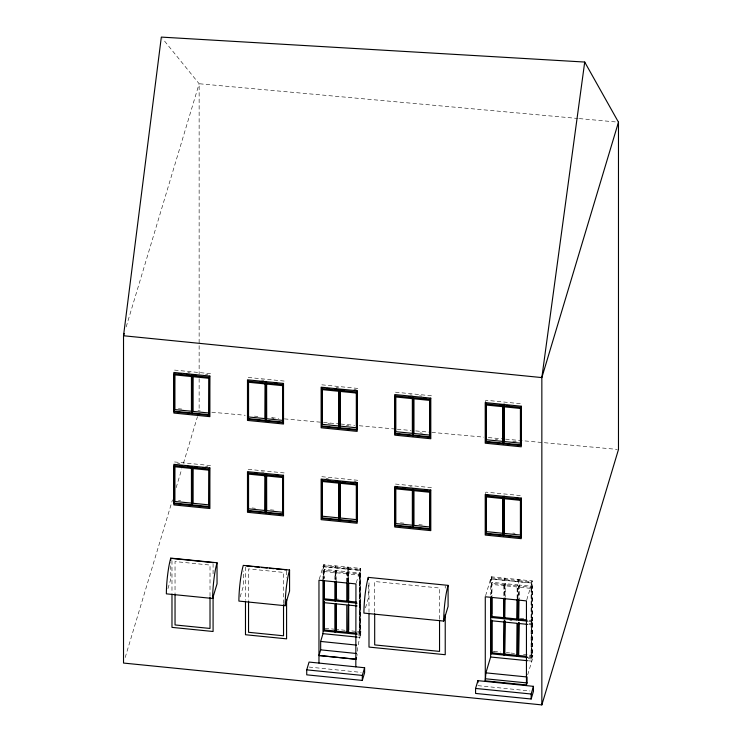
<?xml version="1.0" encoding="UTF-8"?>
<svg xmlns="http://www.w3.org/2000/svg" width="742" height="742" viewBox="0 0 742 742"><rect width="100%" height="100%" fill="white"/><g stroke="black" fill="none" stroke-linecap="round" stroke-linejoin="round"><path stroke-width="0.56" stroke-dasharray="3.71 2.78" d="M126.177 326.907L199.134 83.744L162.786 38.89M125.185 657.514L172.487 499.867M176.151 487.661L181.818 468.786M183.478 463.231L197.474 416.605M167.942 588.601L170.771 579.177L170.771 562.566M240.148 596.902L243.293 586.421L243.293 570.923M319.273 579.187L323.623 564.699L360.603 568.391L360.603 632.49L359.981 634.577M322.993 568.65L323.623 566.563L360.603 570.255M323.642 566.851L324.273 564.764M323.642 578.296L323.642 571.498L324.273 569.411L347.414 571.72L347.414 581.923M334.892 567.973L335.514 565.886M335.542 568.038L336.163 565.951M334.892 579.419L334.892 572.62L335.514 570.533L335.514 579.604M346.792 569.16L347.414 567.073M346.792 581.747L346.792 573.807L347.414 571.72M348.081 569.29L348.712 567.203M359.981 575.133L360.603 573.047L348.712 571.85L348.081 573.937L359.332 575.069L359.953 572.982L359.953 601.308L359.332 603.394L359.332 575.069M359.332 570.422L359.953 568.326M356.253 582.887L360.603 568.391M359.981 603.459L360.603 601.372L356.587 600.974M359.981 606.242L360.603 604.155L357.709 603.867M365.472 607.856L368.301 598.432L368.301 582.924M357.514 631.516L360.937 631.859C359.508 639.715 357.032 647.414 357.06 655.483M485.453 401.812L485.927 400.235L521.96 403.843M485.453 493.68L485.927 492.113L521.96 495.712M485.593 595.724L491.269 576.822L532.441 580.94L532.441 655.798L531.81 657.885M490.638 581.088L491.269 579.001L532.441 583.119M491.362 578.983L491.983 576.896M517.758 598.59L517.758 584.9L491.983 582.322L491.362 584.408L503.883 585.661L504.514 583.574L504.514 597.264M491.677 619.709L491.983 618.661M503.883 580.235L504.514 578.148M504.606 580.309L505.228 578.222M517.128 581.561L517.758 579.474M518.565 581.7L519.196 579.613M517.128 598.395L517.128 586.987L517.758 584.9M531.81 588.452L532.441 586.365L519.196 585.039L518.565 587.135L531.096 588.387L531.717 586.291M531.096 582.952L531.717 580.865M526.764 599.842L532.441 580.94M528.814 621.249L531.096 621.471L531.717 619.385M531.81 621.546L532.441 619.459L528.304 619.041M531.717 655.724L531.096 657.811L531.096 624.727L531.717 622.631M531.81 624.792L532.441 622.705L528.304 622.297M527.692 674.858L532.765 657.941L532.765 655.242L522.034 654.175M360.937 631.859L360.603 632.49L356.587 632.091M532.765 655.242L532.441 655.798L528.304 655.381M578.157 118.497L199.134 83.744L199.134 374.051M579.307 118.599L616.175 121.976M211.813 412.218L245.222 415.279M254.432 416.123L257.891 416.447M271.72 417.709L278.63 418.349M284.39 418.878L322.408 422.356M323.558 422.467L339.688 423.942M340.838 424.044L354.667 425.314M359.267 425.741L396.135 429.117M397.285 429.219L411.114 430.49M415.724 430.917L430.694 432.289M431.844 432.391L483.691 437.14M488.301 437.567L504.43 439.041M505.58 439.153L617.325 449.392M174.555 370.091L210.589 373.69L210.589 375.953M248.199 377.455L284.232 381.063M321.833 384.82L357.867 388.428M395.477 392.184L431.51 395.792M503.809 403.277L504.356 403.333M187.874 372.67L190.156 372.901M205.515 374.441L207.797 374.664M261.509 380.034L263.79 380.266M336.293 387.519L338.575 387.741M353.934 389.281L356.206 389.513M409.927 394.883L412.209 395.115M419.592 395.848L421.873 396.08M495.368 439.45L497.594 439.663M512.778 441.184L516.2 441.527M178.451 408.74L181.781 409.074M197.984 410.697L200.266 410.92M271.618 418.061L273.9 418.284M327.955 423.691L330.171 423.914M346.403 425.537L348.684 425.769M420.037 432.901L422.319 433.133M174.555 461.96L210.589 465.568L210.589 467.822M248.199 469.324L284.232 472.932M321.833 476.689L357.867 480.297M395.477 484.053L431.51 487.661M503.809 495.146L504.356 495.202M177.588 463.518L179.87 463.741M205.515 466.31L207.797 466.532M261.509 471.912L263.79 472.135M326.007 478.358L328.289 478.59M353.934 481.15L356.206 481.382M409.927 486.752L412.209 486.984M512.778 533.053L515.059 533.285M178.451 500.609L180.677 500.831M252.095 507.973L255.424 508.307M270.478 509.819L273.9 510.162M400.476 522.822L403.806 523.147M418.896 524.659L422.319 525.002M491.677 577.935L517.443 580.513M518.881 580.661L532.125 581.988M323.957 565.803L347.098 568.122M348.397 568.251L360.287 569.439M517.128 586.987L504.606 585.735L505.228 583.648L505.228 597.338M323.642 571.498L334.892 572.62M346.792 573.807L335.542 572.685L336.163 570.598L336.163 579.669M336.163 598.933L338.417 599.156M520.337 618.244L523.75 618.587M359.647 602.356L360.287 602.421M529.129 620.201L532.125 620.497M359.647 605.138L360.287 605.203M509.782 620.442L512.063 620.664M529.129 623.447L532.125 623.753M528.814 624.495L531.096 624.727M325.061 628.27L333.946 629.16M335.059 629.272L345.058 630.273M351.819 630.95L356.373 631.405M357.514 633.826L360.937 634.169M358.321 635.05L360.603 635.273M356.559 637.016L359.981 637.359L359.981 570.487L322.993 566.786L322.993 578.918M493.866 651.355L500.664 652.033M506.332 652.598L509.735 652.941M510.867 653.053L515.402 653.507M491.983 651.754L494.265 651.977M529.129 656.54L532.125 656.837L532.125 587.414L518.881 586.087L518.881 598.636M528.471 657.514L532.765 657.941M528.146 658.618L532.441 659.044M528.378 660.788L531.81 661.131L531.81 583.027L490.638 578.908L490.638 594.991M309.071 667.058L361.206 672.391M477.913 685.645L530.048 690.987M531.402 587.339L531.402 656.772M531.096 588.387L531.096 621.471M519.196 585.039L519.196 598.738M518.472 579.539L518.565 598.544M517.443 598.497L517.443 585.939L491.677 583.37L491.677 595.919M504.922 584.687L504.922 597.245M504.198 584.622L504.198 597.171M503.883 585.661L503.883 597.069M491.983 582.322L491.983 596.012M491.269 576.822L491.362 595.817M445.228 585.837L445.228 588.137M439.542 619.134L439.542 588.016L374.682 581.524L374.682 612.642M368.997 582.804L368.997 612.651M359.647 574.02L359.647 633.473L360.287 633.538L360.287 574.085L348.397 572.898L348.397 581.96M348.712 571.85L348.712 582.053M348.063 569.003L348.081 581.876M348.063 567.138L348.063 581.682M347.098 581.83L347.098 572.768L323.957 570.45L323.957 578.389M335.848 571.646L335.848 579.576M335.208 571.581L335.208 579.511M324.273 569.411L324.273 578.472M323.623 564.699L323.623 579.233M286.588 571.117L286.588 578.009M283.527 603.524L283.527 572.407L248.542 568.91L248.542 600.028M245.481 567.009L245.481 600.297M213.084 563.697L213.084 576.395M210.014 596.178L210.014 565.061L175.038 561.564L175.038 592.673M199.134 378.67L199.134 411.059M171.977 560.739L171.977 592.941M359.953 604.09L359.332 606.177L359.332 634.512L359.953 632.425L359.953 604.09"/><path stroke-width="1.11" d="M584.715 62.05L541.846 377.585L541.846 704.9L123.524 663.06L123.524 335.755L161.329 37.1L584.715 62.05L618.476 122.189L618.476 449.504L541.846 704.9M322.186 389.624L338.714 391.275L338.714 425.982L322.186 424.331L322.399 388.428M322.186 424.331L322.399 423.135M322.186 481.493L338.714 483.144L338.714 517.86L322.186 516.2L322.399 480.297M322.186 516.2L322.399 515.013M209.318 377.251L209.494 376.658L209.318 415.344L174.324 411.847L174.324 373.755L209.318 377.251L209.318 415.344M209.318 469.12L209.494 468.527L209.318 507.213L174.324 503.716L174.324 465.624L209.318 469.12L209.318 507.213M282.952 384.616L247.958 381.119L247.958 419.211L282.952 422.708L283.129 384.022M282.952 422.708L283.129 422.115L266.137 420.417L265.961 421.011L266.137 382.325L266.137 420.417M247.958 511.08L248.134 472.394L247.958 511.08L282.952 514.577L283.129 475.9M282.952 514.577L283.129 513.993L266.137 512.286L265.961 512.88L265.961 474.787M356.596 391.98L356.772 391.386L356.596 430.072L321.601 426.576L321.601 388.483L356.596 391.98L356.596 430.072M356.596 521.941L356.772 483.265L356.596 521.941L321.601 518.445L321.778 479.759L321.601 518.445M306.734 669.85L309.071 662.068L364.61 667.744L364.61 672.734L362.309 680.414L306.734 674.84L306.734 669.85L362.309 675.424L364.61 667.744M430.23 399.344L430.406 398.751L430.23 437.437L395.236 433.94L395.236 395.848L430.23 399.344L430.23 437.437M430.23 529.306L430.406 490.629L430.23 529.306L395.236 525.809L395.236 487.717L395.412 487.123L397.591 487.346M520.68 445.497L520.865 406.811L520.68 445.497L485.695 441.991L485.871 403.305L485.695 441.991M475.576 688.446L477.913 680.655L533.452 686.341L533.452 691.331L531.151 699.001L475.576 693.436L475.576 688.446L531.151 694.011L533.452 686.341M485.695 533.86L485.871 495.183L485.695 533.86L520.68 537.366L520.865 498.68M124.183 333.538L123.524 335.755L541.846 377.585L618.476 122.189M174.324 411.847L174.5 373.161M191.89 412.997L191.714 413.582L191.89 374.895L191.89 412.997L174.5 411.253M192.503 413.053L192.326 413.646L192.503 374.96L192.503 413.053L209.494 414.75M174.324 503.716L174.5 465.03M191.89 466.774L191.714 505.45L191.714 467.358M192.503 504.922L192.326 505.515L192.503 466.829L192.503 504.922L209.494 506.628M247.958 419.211L248.134 380.525M265.534 420.362L265.348 420.946L265.534 382.269L265.534 420.362L248.134 418.618M212.648 598.469L217.044 583.806L217.044 562.761L170.771 558.132A25.775 3.589 -84.3 0 0 166.366 593.841L212.648 598.469A25.775 3.589 -84.3 0 1 217.044 562.761M265.534 474.138L265.348 512.824L265.348 474.722M321.601 426.576L321.778 387.89M285.169 605.713L289.565 591.049L289.565 570.004L243.293 565.376A25.775 3.589 -84.3 0 0 238.896 601.085L285.169 605.713A25.775 3.589 -84.3 0 1 289.565 570.004M339.168 427.726L338.992 428.31L339.168 389.633L339.168 427.726L321.778 425.982M339.78 427.782L339.595 428.375L339.78 389.689L339.78 427.782L356.772 429.488M339.168 481.502L338.992 520.188L338.992 482.087M339.78 481.558L339.595 520.244L339.595 482.152M335.208 599.907L334.892 600.955L323.642 599.833L324.273 597.737M323.957 601.567L323.957 629.902L335.208 631.025L334.892 632.073L323.642 630.941L324.273 628.854M355.826 659.276L318.967 655.501L320.665 649.844L320.665 641.431L322.993 633.659L322.993 579.465M346.792 582.878L346.792 602.142L335.542 601.02L336.163 598.933M335.542 632.138L335.542 603.803L346.792 604.925L346.792 633.26L335.542 632.138L336.163 630.041M395.236 433.94L395.412 396.413M357.078 603.172L348.081 602.272L348.712 600.185M357.078 634.289L348.081 633.39L348.397 604.016L348.397 632.342L356.271 633.13M348.081 633.39L348.712 631.303M412.802 396.998L412.626 435.675L412.626 397.582M413.415 435.146L413.238 435.74L413.415 397.053L413.415 435.146L430.406 436.853M395.236 525.809L395.412 487.123M356.503 657.347L355.947 659.202L318.967 655.501M412.802 488.867L412.626 527.553L412.626 489.46M413.415 488.922L413.238 527.608L413.238 489.516M443.688 621.073L448.094 606.409L448.094 585.364L368.301 577.387A25.775 3.589 -84.3 0 0 363.905 613.096L443.688 621.073A25.775 3.589 -84.3 0 1 448.094 585.364M503.262 405.049L503.085 443.735L503.085 405.642M503.874 405.113L503.688 443.79L503.688 405.698M503.262 535.01L503.085 535.603L503.262 496.917L503.262 535.01L485.871 533.275M503.874 496.982L503.688 535.659L503.688 497.567L485.695 495.767M504.198 598.312L503.883 618.754L491.362 617.502L491.983 615.415M503.883 655.093L504.198 620.961L503.883 655.093L491.362 653.841L491.983 651.754M485.889 672.855L527.061 676.973L527.061 682.937L526.449 684.968L485.277 680.85L485.889 672.855L490.638 657.013L490.638 597.189M517.443 599.638L517.128 620.071L504.606 618.819L504.922 598.386M504.606 655.158L504.922 621.026L504.606 655.158L517.128 656.41L517.443 623.419M527.673 621.128L518.565 620.219L518.881 599.777M518.565 656.559L518.881 622.427L518.565 656.559L527.673 657.468M499.997 404.724L502.176 404.937M507.268 405.447L509.531 405.679M485.695 403.898L520.68 407.395M178.85 373.597L181.02 373.81M186.455 374.358L188.635 374.571M193.634 375.072L195.897 375.304M260.099 381.722L262.269 381.935M275.199 383.234L277.471 383.456M327.213 388.437L329.383 388.65M334.818 389.198L336.998 389.411M342.043 389.921L344.307 390.144M408.462 396.562L410.632 396.775M423.608 398.074L425.88 398.306M266.693 384.068L282.683 385.673L282.683 420.38L266.693 418.785L266.619 382.863M485.871 441.407L503.262 443.141M503.874 443.206L520.865 444.903M395.412 433.347L412.802 435.09M486.956 495.285L489.126 495.508M516.33 498.225L518.593 498.457M503.688 497.567L520.68 499.273L520.68 537.366M179.935 465.577L182.105 465.791M187.54 466.338L189.72 466.551M194.766 467.061L197.029 467.284M202.696 467.85L204.959 468.081M254.664 473.053L256.834 473.266M276.33 475.214L278.602 475.446M328.298 480.417L330.468 480.631M335.903 481.178L338.083 481.391M343.175 481.901L345.438 482.124M351.105 482.699L353.368 482.921M403.027 487.884L405.197 488.106M424.739 490.063L427.012 490.286M247.958 472.988L282.952 476.485M321.601 480.352L356.596 483.849M395.236 487.717L430.23 491.213M266.693 475.947L282.683 477.542L282.683 512.249L266.693 510.654L266.619 474.732M503.874 535.075L520.865 536.772M174.5 503.122L191.89 504.866M248.134 510.487L265.534 512.23M321.778 517.851L339.168 519.595M339.78 519.65L356.772 521.357M395.412 525.215L412.802 526.959M413.415 527.024L430.406 528.721M171.977 558.438L213.084 562.621M246.622 565.979L252.336 566.545M254.617 566.777L259.181 567.231M261.472 567.463L267.176 568.029M269.457 568.261L274.03 568.715M276.312 568.947L282.025 569.513M284.307 569.745L286.588 569.977M347.098 601.103L323.957 598.785L323.957 580.652M356.271 602.012L348.397 601.233L348.397 583.101M517.443 619.032L491.677 616.454L491.677 597.06M518.881 619.171L526.848 619.969M348.081 605.055L357.078 605.954M503.883 622L491.362 620.748L491.362 653.841M504.606 622.074L517.128 623.326L517.128 656.41M518.565 623.466L527.673 624.384M347.098 632.212L335.848 631.09L335.848 603.895M322.993 633.659L356.614 637.026M517.443 655.371L491.677 652.793L491.677 620.85M518.881 655.511L526.848 656.308M490.638 657.013L527.516 660.705M485.889 678.819L527.061 682.937M320.665 641.431L356.503 645.104M320.665 649.844L356.503 653.507M531.151 694.011L531.151 699.001M526.449 684.968L526.449 600.89L485.277 596.772L485.277 680.85M518.565 599.684L518.565 620.219M517.128 599.536L517.128 620.071M504.606 598.284L504.606 618.819M503.883 598.21L503.883 618.754M491.983 597.152L491.983 614.274M491.983 620.943L491.983 650.604M491.362 596.958L491.362 617.502M477.913 680.655L477.913 682.659M445.228 614.534L445.228 654.713L368.997 647.089L368.997 613.801M439.542 620.284L439.542 651.402L374.682 644.909L374.682 613.792M368.301 577.387L368.301 579.604M362.309 675.424L362.309 680.414M355.826 666.854L355.947 583.917L318.967 580.216L318.967 663.079M348.712 583.184L348.712 599.054M348.712 604.099L348.712 630.171M348.081 583.008L348.081 602.272M336.163 580.801L336.163 597.802M336.163 603.979L336.163 628.91M335.848 581.839L335.848 599.972M335.542 581.756L335.542 601.02M334.892 581.691L334.892 600.955M334.892 632.073L334.892 603.738L323.642 602.615L323.642 630.941M324.273 580.745L324.273 596.605M324.273 601.66L324.273 627.723M323.642 580.559L323.642 599.833M286.588 599.814L286.588 638.843L245.481 634.735L245.481 601.447M283.527 604.674L283.527 635.792L248.542 632.295L248.542 601.178M266.443 382.297L266.443 418.08M266.443 474.166L266.443 509.949M266.137 474.194L266.137 512.286M213.084 595.872L213.084 631.498L171.977 627.38L171.977 594.064M210.014 597.329L210.014 628.446L175.038 624.94L175.038 593.832M170.771 558.132L170.771 560.349M521.255 406.208L485.222 402.6L485.222 443.197L521.255 446.805L521.255 406.208M209.884 376.055L173.851 372.456L173.851 413.053L209.884 416.652L209.884 376.055M283.518 383.419L247.485 379.821L247.485 420.417L283.518 424.016L283.518 383.419M357.162 390.784L321.128 387.185L321.128 427.782L357.162 431.38L357.162 390.784M430.796 398.148L394.763 394.549L394.763 435.146L430.796 438.745L430.796 398.148M502.807 406.69L486.279 405.039L486.279 439.756L502.807 441.407L502.807 406.69M520.411 408.452L504.421 406.857L504.421 441.564L520.411 443.169L520.411 408.452M191.436 376.546L174.908 374.895L174.908 409.603L191.436 411.253L191.436 376.546M209.04 378.309L193.059 376.704L193.059 411.42L209.04 413.016L209.04 378.309M265.07 383.911L248.551 382.26L248.551 416.967L265.07 418.618L265.07 383.911M356.318 393.037L340.328 391.442L340.328 426.149L356.318 427.744L356.318 393.037M412.348 398.639L395.82 396.989L395.82 431.696L412.348 433.356L412.348 398.639M429.961 400.402L413.971 398.806L413.971 433.513L429.961 435.109L429.961 400.402M521.255 498.077L485.222 494.469L485.222 535.065L521.255 538.673L521.255 498.077M209.884 467.924L173.851 464.325L173.851 504.922L209.884 508.52L209.884 467.924M283.518 475.288L247.485 471.689L247.485 512.286L283.518 515.885L283.518 475.288M357.162 482.652L321.128 479.054L321.128 519.65L357.162 523.249L357.162 482.652M430.796 490.026L394.763 486.418L394.763 527.015L430.796 530.623L430.796 490.026M502.807 498.568L486.279 496.908L486.279 531.624L502.807 533.275L502.807 498.568M520.411 500.331L504.421 498.726L504.421 533.433L520.411 535.038L520.411 500.331M191.436 468.415L174.908 466.764L174.908 501.471L191.436 503.122L191.436 468.415M209.04 470.178L193.059 468.582L193.059 503.289L209.04 504.885L209.04 470.178M265.07 475.78L248.551 474.129L248.551 508.836L265.07 510.496L265.07 475.78M356.318 484.906L340.328 483.311L340.328 518.018L356.318 519.623L356.318 484.906M412.348 490.508L395.82 488.857L395.82 523.574L412.348 525.225L412.348 490.508M429.961 492.271L413.971 490.675L413.971 525.382L429.961 526.987L429.961 492.271"/></g></svg>
